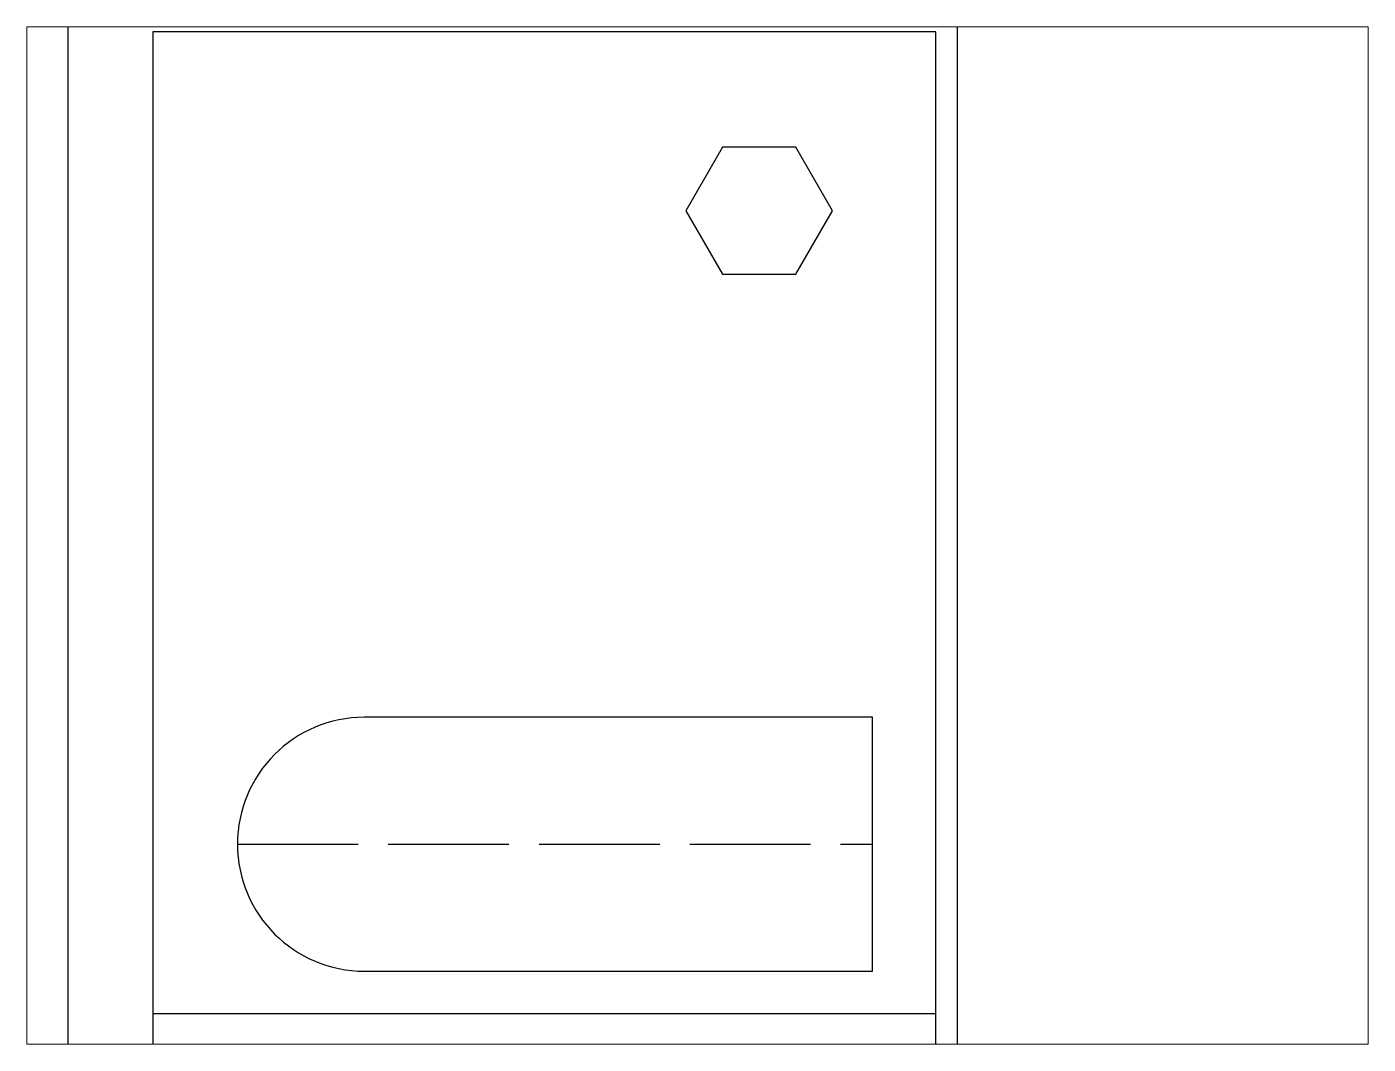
# Paper-space layout 'Лист1' of a CAD drawing. Header units: millimetres. Extents: x 26 to 231, y 20 to 176.
# The model-space entities are those that its viewports show. They can reach past a viewport. Long polylines and large blocks are cut down to what shows.
import ezdxf

# ---------------------------------------------------------------- set-up
doc = ezdxf.new("R2010")
doc.units = ezdxf.units.MM
doc.linetypes.add('ACAD_ISO02W100', pattern=[15, 12, -3])

msp = doc.modelspace()

# ---------------------------------------------------------------- linework, layer by layer
for p, q in [((0, 0), (0, 297)), ((210, 297), (210, 0)), ((190, 130), (70, 130)), ((190, 70), (190, 130)), ((70, 70), (190, 70)), ((20, 60), (205, 60))]:
    msp.add_line(p, q)
at = {"linetype": 'ACAD_ISO02W100'}
msp.add_line((40, 100), (190, 100), dxfattribs=at)
for points in [[(20, 5), (205, 5), (205, 292), (20, 292)], [(154.58, 264.68), (145.92, 249.68), (154.58, 234.68), (171.9, 234.68), (180.56, 249.68), (171.9, 264.68)]]:
    msp.add_lwpolyline(points, close=True)
msp.add_arc((70, 100), 30, 90, 270)

psp = doc.layouts.new('Лист1')

# ---------------------------------------------------------------- viewports
at = {"layer": '0'}
psp.add_viewport(center=(128.5, 97.5), size=(205.6, 156), view_center_point=(148.67, 172.95), view_height=240.3966, dxfattribs=at)

doc.saveas('drawing.dxf')
